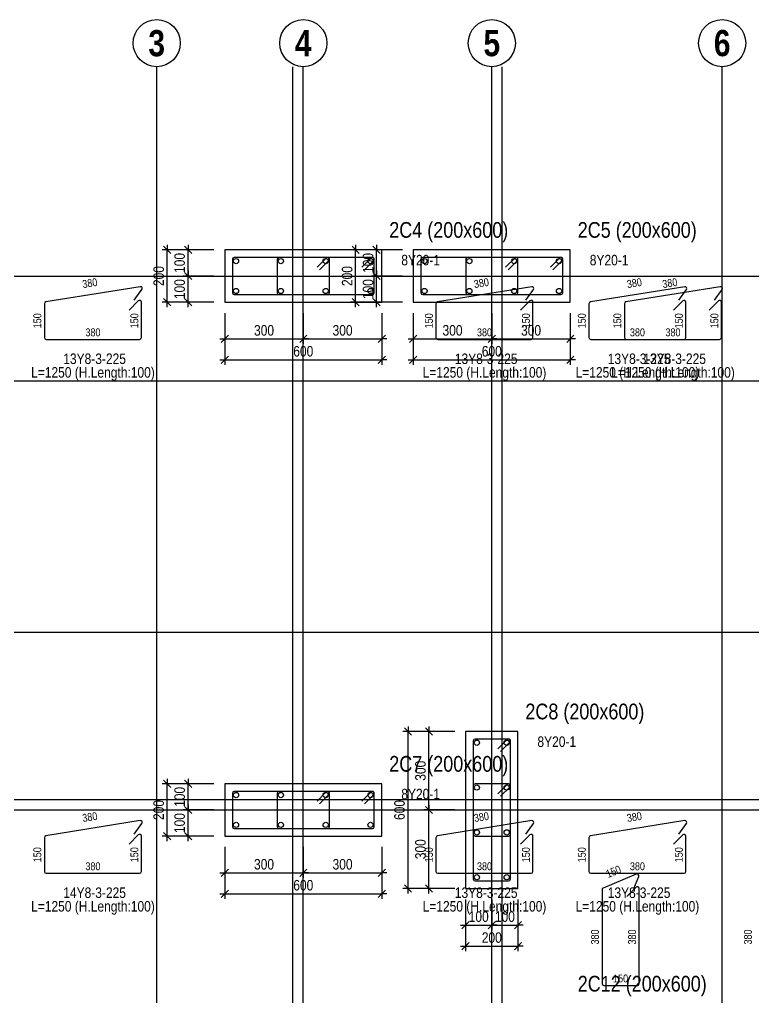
# Model space of a CAD drawing. Extents: x 0 to 206258, y -403073 to 0.
# Drawn here: x 49653 to 56661, y -67678 to -58338 of the extents above; entities that cross this region are included whole.
import ezdxf
from ezdxf.enums import TextEntityAlignment as Align
from ezdxf.lldxf.tags import DXFTag

# ---------------------------------------------------------------- set-up
doc = ezdxf.new("R2010")
doc.units = 0
doc.header["$LTSCALE"] = 1000
for name, color, linetype in [('Axis Circle(Dir 2)', 150, 'Continuous'), ('Axis Label(Dir 2)', 7, 'Continuous'), ('Axis Line(Dir 1)', 8, 'CENTER2'), ('Axis Line(Dir 2)', 150, 'CENTER2'), ('Column Line(D)', 1, 'Continuous'), ('Dimension Line', 5, 'Continuous'), ('Link Line', 3, 'Continuous'), ('Rebar Length Text', 8, 'Continuous'), ('Rebar Line', 7, 'Continuous'), ('Top Rebar Label', 6, 'Continuous')]:
    doc.layers.add(name, color=color, linetype=linetype)
for name, color, linetype, true_color in [('Column Label(D)', 12, 'Continuous', 0xbd0000), ('Ghost Axis Line', 254, 'Continuous', 0xbebebe), ('Link Label', 94, 'Continuous', 0x008100), ('Link Length Text', 94, 'Continuous', 0x008100)]:
    doc.layers.add(name, color=color, linetype=linetype, true_color=true_color)
doc.styles.add('Axis Label(Dir 2)', font='ARIALNB.TTF', dxfattribs={"height": 250})
doc.styles.add('Column Label(D)', font='ARIALN.TTF', dxfattribs={"height": 150})
doc.styles.add('Dimension Text', font='ARIALN.TTF', dxfattribs={"height": 100})
doc.styles.add('Link Label', font='ARIALN.TTF', dxfattribs={"height": 100})
doc.styles.add('Link Length Text', font='ARIALN.TTF', dxfattribs={"height": 100})
doc.styles.add('Rebar Length Text', font='ARIALN.TTF', dxfattribs={"height": 75})
doc.styles.add('Top Rebar Label', font='ARIALN.TTF', dxfattribs={"height": 100})
tags = doc.linetypes.add('CENTER2', pattern=[1.125, 0.75, -0.125, 0.125, -0.125]).pattern_tags.tags
tags[10:11] = [DXFTag(74, 4), DXFTag(75, 0), DXFTag(340, '0'), DXFTag(46, 0.0), DXFTag(50, 0.0), DXFTag(44, 0.0), DXFTag(45, 0.0)]
tags[8:9] = [DXFTag(74, 4), DXFTag(75, 0), DXFTag(340, '0'), DXFTag(46, 0.0), DXFTag(50, 0.0), DXFTag(44, 0.0), DXFTag(45, 0.0)]
tags[6:7] = [DXFTag(74, 4), DXFTag(75, 0), DXFTag(340, '0'), DXFTag(46, 0.0), DXFTag(50, 0.0), DXFTag(44, 0.0), DXFTag(45, 0.0)]
tags[4:5] = [DXFTag(74, 4), DXFTag(75, 0), DXFTag(340, '0'), DXFTag(46, 0.0), DXFTag(50, 0.0), DXFTag(44, 0.0), DXFTag(45, 0.0)]
doc.dimstyles.new('COLUMNAPP', dxfattribs={"dimtxt": 100, "dimasz": 30, "dimexe": 48.3, "dimexo": 103.5, "dimgap": 30, "dimtad": 1, "dimtoh": 1, "dimdec": 1, "dimlfac": 0.4, "dimdsep": 46, "dimtxsty": 'Dimension Text', "dimblk": 'PCDIM_TICK', "dimcen": 0.09, "dimclrd": 5, "dimclre": 5, "dimclrt": 5, "dimadec": 1, "dimazin": 0, "dimtp": 1, "dimtm": 1, "dimtfac": 1, "dimtdec": 4, "dimtofl": 0, "dimtmove": 0, "dimatfit": 3, "dimfxl": 1, "dimtolj": 1, "dimtzin": 0, "dimarcsym": 0})

# ---------------------------------------------------------------- blocks, each defined once
blk = doc.blocks.new('PCDIM_TICK')
at = {"layer": 'Dimension Line', "color": 0, "transparency": 33554687}
for p, q in [((1.15, 1.15), (-1.15, -1.15)), ((1.61, 0), (0, 0))]:
    blk.add_line(p, q, dxfattribs=at)
blk = doc.blocks.new('*U1443')
at = {"layer": 'Dimension Line', "color": 5, "true_color": 0x0000ff, "transparency": 16777216}
for p, q in [((51612.4, -61141.2), (51612.4, -61436)), ((52362.4, -61141.2), (52362.4, -61436)), ((51612.4, -61387.7), (52362.4, -61387.7))]:
    blk.add_line(p, q, dxfattribs=at)
at = {"layer": 'Dimension Line', "color": 5, "true_color": 0x0000ff, "transparency": 16777216, "xscale": 30, "yscale": 30, "rotation": 180.0000000000004}
blk.add_blockref('PCDIM_TICK', (51612.4, -61387.7), dxfattribs=at)
at = {"layer": 'Dimension Line', "color": 5, "true_color": 0x0000ff, "transparency": 16777216, "xscale": 30, "yscale": 30}
blk.add_blockref('PCDIM_TICK', (52362.4, -61387.7), dxfattribs=at)
at = {"layer": 'Dimension Line', "color": 5, "true_color": 0x0000ff, "transparency": 16777216, "insert": (51987.4, -61357.7), "char_height": 100, "width": 181.501, "attachment_point": 8, "style": 'Dimension Text'}
blk.add_mtext('300', dxfattribs=at)
blk = doc.blocks.new('*U1444')
at = {"layer": 'Dimension Line', "color": 5, "true_color": 0x0000ff, "transparency": 16777216}
for p, q in [((52362.4, -61141.2), (52362.4, -61436)), ((53112.4, -61141.2), (53112.4, -61436)), ((52362.4, -61387.7), (53112.4, -61387.7))]:
    blk.add_line(p, q, dxfattribs=at)
at = {"layer": 'Dimension Line', "color": 5, "true_color": 0x0000ff, "transparency": 16777216, "xscale": 30, "yscale": 30, "rotation": 180.0000000000004}
blk.add_blockref('PCDIM_TICK', (52362.4, -61387.7), dxfattribs=at)
at = {"layer": 'Dimension Line', "color": 5, "true_color": 0x0000ff, "transparency": 16777216, "xscale": 30, "yscale": 30}
blk.add_blockref('PCDIM_TICK', (53112.4, -61387.7), dxfattribs=at)
at = {"layer": 'Dimension Line', "color": 5, "true_color": 0x0000ff, "transparency": 16777216, "insert": (52737.4, -61357.7), "char_height": 100, "width": 181.501, "attachment_point": 8, "style": 'Dimension Text'}
blk.add_mtext('300', dxfattribs=at)
blk = doc.blocks.new('*U1445')
at = {"layer": 'Dimension Line', "color": 5, "true_color": 0x0000ff, "transparency": 16777216}
for p, q in [((51612.4, -61141.2), (51612.4, -61636)), ((53112.4, -61141.2), (53112.4, -61636)), ((51612.4, -61587.7), (53112.4, -61587.7))]:
    blk.add_line(p, q, dxfattribs=at)
at = {"layer": 'Dimension Line', "color": 5, "true_color": 0x0000ff, "transparency": 16777216, "xscale": 30, "yscale": 30, "rotation": 180.0000000000004}
blk.add_blockref('PCDIM_TICK', (51612.4, -61587.7), dxfattribs=at)
at = {"layer": 'Dimension Line', "color": 5, "true_color": 0x0000ff, "transparency": 16777216, "xscale": 30, "yscale": 30}
blk.add_blockref('PCDIM_TICK', (53112.4, -61587.7), dxfattribs=at)
at = {"layer": 'Dimension Line', "color": 5, "true_color": 0x0000ff, "transparency": 16777216, "insert": (52362.4, -61557.7), "char_height": 100, "width": 181.97, "attachment_point": 8, "style": 'Dimension Text'}
blk.add_mtext('600', dxfattribs=at)
blk = doc.blocks.new('*U1446')
at = {"layer": 'Dimension Line', "color": 5, "true_color": 0x0000ff, "transparency": 16777216}
for p, q in [((51508.9, -60787.7), (51214.1, -60787.7)), ((51262.4, -61037.7), (51262.4, -60787.7)), ((51508.9, -61037.7), (51214.1, -61037.7))]:
    blk.add_line(p, q, dxfattribs=at)
at = {"layer": 'Dimension Line', "color": 5, "true_color": 0x0000ff, "transparency": 16777216, "xscale": 30, "yscale": 30}
for p, rotation in [((51262.4, -60787.7), 89.99999999999447), ((51262.4, -61037.7), 269.9999999999834)]:
    blk.add_blockref('PCDIM_TICK', p, dxfattribs=dict(at, rotation=rotation))
at = {"layer": 'Dimension Line', "color": 5, "true_color": 0x0000ff, "transparency": 16777216, "insert": (51232.4, -60912.7), "char_height": 100, "width": 173.928, "attachment_point": 8, "rotation": 90, "style": 'Dimension Text'}
blk.add_mtext('100', dxfattribs=at)
blk = doc.blocks.new('*U1447')
at = {"layer": 'Dimension Line', "color": 5, "true_color": 0x0000ff, "transparency": 16777216}
for p, q in [((51508.9, -60537.7), (51214.1, -60537.7)), ((51262.4, -60787.7), (51262.4, -60537.7)), ((51508.9, -60787.7), (51214.1, -60787.7))]:
    blk.add_line(p, q, dxfattribs=at)
at = {"layer": 'Dimension Line', "color": 5, "true_color": 0x0000ff, "transparency": 16777216, "xscale": 30, "yscale": 30}
for p, rotation in [((51262.4, -60537.7), 89.99999999999447), ((51262.4, -60787.7), 269.9999999999834)]:
    blk.add_blockref('PCDIM_TICK', p, dxfattribs=dict(at, rotation=rotation))
at = {"layer": 'Dimension Line', "color": 5, "true_color": 0x0000ff, "transparency": 16777216, "insert": (51232.4, -60662.7), "char_height": 100, "width": 173.928, "attachment_point": 8, "rotation": 90, "style": 'Dimension Text'}
blk.add_mtext('100', dxfattribs=at)
blk = doc.blocks.new('*U1448')
at = {"layer": 'Dimension Line', "color": 5, "true_color": 0x0000ff, "transparency": 16777216}
for p, q in [((51508.9, -60537.7), (51014.1, -60537.7)), ((51062.4, -61037.7), (51062.4, -60537.7)), ((51508.9, -61037.7), (51014.1, -61037.7))]:
    blk.add_line(p, q, dxfattribs=at)
at = {"layer": 'Dimension Line', "color": 5, "true_color": 0x0000ff, "transparency": 16777216, "xscale": 30, "yscale": 30}
for p, rotation in [((51062.4, -60537.7), 89.99999999999447), ((51062.4, -61037.7), 269.9999999999834)]:
    blk.add_blockref('PCDIM_TICK', p, dxfattribs=dict(at, rotation=rotation))
at = {"layer": 'Dimension Line', "color": 5, "true_color": 0x0000ff, "transparency": 16777216, "insert": (51032.4, -60787.7), "char_height": 100, "width": 182.775, "attachment_point": 8, "rotation": 90, "style": 'Dimension Text'}
blk.add_mtext('200', dxfattribs=at)
blk = doc.blocks.new('*U1449')
at = {"layer": 'Dimension Line', "color": 5, "true_color": 0x0000ff, "transparency": 16777216}
for p, q in [((53412.4, -61141.2), (53412.4, -61436)), ((54162.4, -61141.2), (54162.4, -61436)), ((53412.4, -61387.7), (54162.4, -61387.7))]:
    blk.add_line(p, q, dxfattribs=at)
at = {"layer": 'Dimension Line', "color": 5, "true_color": 0x0000ff, "transparency": 16777216, "xscale": 30, "yscale": 30, "rotation": 180.0000000000004}
blk.add_blockref('PCDIM_TICK', (53412.4, -61387.7), dxfattribs=at)
at = {"layer": 'Dimension Line', "color": 5, "true_color": 0x0000ff, "transparency": 16777216, "xscale": 30, "yscale": 30}
blk.add_blockref('PCDIM_TICK', (54162.4, -61387.7), dxfattribs=at)
at = {"layer": 'Dimension Line', "color": 5, "true_color": 0x0000ff, "transparency": 16777216, "insert": (53787.4, -61357.7), "char_height": 100, "width": 181.501, "attachment_point": 8, "style": 'Dimension Text'}
blk.add_mtext('300', dxfattribs=at)
blk = doc.blocks.new('*U1450')
at = {"layer": 'Dimension Line', "color": 5, "true_color": 0x0000ff, "transparency": 16777216}
for p, q in [((54162.4, -61141.2), (54162.4, -61436)), ((54912.4, -61141.2), (54912.4, -61436)), ((54162.4, -61387.7), (54912.4, -61387.7))]:
    blk.add_line(p, q, dxfattribs=at)
at = {"layer": 'Dimension Line', "color": 5, "true_color": 0x0000ff, "transparency": 16777216, "xscale": 30, "yscale": 30, "rotation": 180.0000000000004}
blk.add_blockref('PCDIM_TICK', (54162.4, -61387.7), dxfattribs=at)
at = {"layer": 'Dimension Line', "color": 5, "true_color": 0x0000ff, "transparency": 16777216, "xscale": 30, "yscale": 30}
blk.add_blockref('PCDIM_TICK', (54912.4, -61387.7), dxfattribs=at)
at = {"layer": 'Dimension Line', "color": 5, "true_color": 0x0000ff, "transparency": 16777216, "insert": (54537.4, -61357.7), "char_height": 100, "width": 181.501, "attachment_point": 8, "style": 'Dimension Text'}
blk.add_mtext('300', dxfattribs=at)
blk = doc.blocks.new('*U1451')
at = {"layer": 'Dimension Line', "color": 5, "true_color": 0x0000ff, "transparency": 16777216}
for p, q in [((53412.4, -61141.2), (53412.4, -61636)), ((54912.4, -61141.2), (54912.4, -61636)), ((53412.4, -61587.7), (54912.4, -61587.7))]:
    blk.add_line(p, q, dxfattribs=at)
at = {"layer": 'Dimension Line', "color": 5, "true_color": 0x0000ff, "transparency": 16777216, "xscale": 30, "yscale": 30, "rotation": 180.0000000000004}
blk.add_blockref('PCDIM_TICK', (53412.4, -61587.7), dxfattribs=at)
at = {"layer": 'Dimension Line', "color": 5, "true_color": 0x0000ff, "transparency": 16777216, "xscale": 30, "yscale": 30}
blk.add_blockref('PCDIM_TICK', (54912.4, -61587.7), dxfattribs=at)
at = {"layer": 'Dimension Line', "color": 5, "true_color": 0x0000ff, "transparency": 16777216, "insert": (54162.4, -61557.7), "char_height": 100, "width": 181.97, "attachment_point": 8, "style": 'Dimension Text'}
blk.add_mtext('600', dxfattribs=at)
blk = doc.blocks.new('*U1452')
at = {"layer": 'Dimension Line', "color": 5, "true_color": 0x0000ff, "transparency": 16777216}
for p, q in [((53308.9, -60787.7), (53014.1, -60787.7)), ((53062.4, -61037.7), (53062.4, -60787.7)), ((53308.9, -61037.7), (53014.1, -61037.7))]:
    blk.add_line(p, q, dxfattribs=at)
at = {"layer": 'Dimension Line', "color": 5, "true_color": 0x0000ff, "transparency": 16777216, "xscale": 30, "yscale": 30}
for p, rotation in [((53062.4, -60787.7), 89.99999999999447), ((53062.4, -61037.7), 269.9999999999834)]:
    blk.add_blockref('PCDIM_TICK', p, dxfattribs=dict(at, rotation=rotation))
at = {"layer": 'Dimension Line', "color": 5, "true_color": 0x0000ff, "transparency": 16777216, "insert": (53032.4, -60912.7), "char_height": 100, "width": 173.928, "attachment_point": 8, "rotation": 90, "style": 'Dimension Text'}
blk.add_mtext('100', dxfattribs=at)
blk = doc.blocks.new('*U1453')
at = {"layer": 'Dimension Line', "color": 5, "true_color": 0x0000ff, "transparency": 16777216}
for p, q in [((53308.9, -60537.7), (53014.1, -60537.7)), ((53062.4, -60787.7), (53062.4, -60537.7)), ((53308.9, -60787.7), (53014.1, -60787.7))]:
    blk.add_line(p, q, dxfattribs=at)
at = {"layer": 'Dimension Line', "color": 5, "true_color": 0x0000ff, "transparency": 16777216, "xscale": 30, "yscale": 30}
for p, rotation in [((53062.4, -60537.7), 89.99999999999447), ((53062.4, -60787.7), 269.9999999999834)]:
    blk.add_blockref('PCDIM_TICK', p, dxfattribs=dict(at, rotation=rotation))
at = {"layer": 'Dimension Line', "color": 5, "true_color": 0x0000ff, "transparency": 16777216, "insert": (53032.4, -60662.7), "char_height": 100, "width": 173.928, "attachment_point": 8, "rotation": 90, "style": 'Dimension Text'}
blk.add_mtext('100', dxfattribs=at)
blk = doc.blocks.new('*U1454')
at = {"layer": 'Dimension Line', "color": 5, "true_color": 0x0000ff, "transparency": 16777216}
for p, q in [((53308.9, -60537.7), (52814.1, -60537.7)), ((52862.4, -61037.7), (52862.4, -60537.7)), ((53308.9, -61037.7), (52814.1, -61037.7))]:
    blk.add_line(p, q, dxfattribs=at)
at = {"layer": 'Dimension Line', "color": 5, "true_color": 0x0000ff, "transparency": 16777216, "xscale": 30, "yscale": 30}
for p, rotation in [((52862.4, -60537.7), 89.99999999999447), ((52862.4, -61037.7), 269.9999999999834)]:
    blk.add_blockref('PCDIM_TICK', p, dxfattribs=dict(at, rotation=rotation))
at = {"layer": 'Dimension Line', "color": 5, "true_color": 0x0000ff, "transparency": 16777216, "insert": (52832.4, -60787.7), "char_height": 100, "width": 182.775, "attachment_point": 8, "rotation": 90, "style": 'Dimension Text'}
blk.add_mtext('200', dxfattribs=at)
blk = doc.blocks.new('*U1461')
at = {"layer": 'Dimension Line', "color": 5, "true_color": 0x0000ff, "transparency": 16777216}
for p, q in [((51612.4, -66241.2), (51612.4, -66536)), ((52362.4, -66241.2), (52362.4, -66536)), ((51612.4, -66487.7), (52362.4, -66487.7))]:
    blk.add_line(p, q, dxfattribs=at)
at = {"layer": 'Dimension Line', "color": 5, "true_color": 0x0000ff, "transparency": 16777216, "xscale": 30, "yscale": 30, "rotation": 180.0000000000004}
blk.add_blockref('PCDIM_TICK', (51612.4, -66487.7), dxfattribs=at)
at = {"layer": 'Dimension Line', "color": 5, "true_color": 0x0000ff, "transparency": 16777216, "xscale": 30, "yscale": 30}
blk.add_blockref('PCDIM_TICK', (52362.4, -66487.7), dxfattribs=at)
at = {"layer": 'Dimension Line', "color": 5, "true_color": 0x0000ff, "transparency": 16777216, "insert": (51987.4, -66457.7), "char_height": 100, "width": 181.501, "attachment_point": 8, "style": 'Dimension Text'}
blk.add_mtext('300', dxfattribs=at)
blk = doc.blocks.new('*U1462')
at = {"layer": 'Dimension Line', "color": 5, "true_color": 0x0000ff, "transparency": 16777216}
for p, q in [((52362.4, -66241.2), (52362.4, -66536)), ((53112.4, -66241.2), (53112.4, -66536)), ((52362.4, -66487.7), (53112.4, -66487.7))]:
    blk.add_line(p, q, dxfattribs=at)
at = {"layer": 'Dimension Line', "color": 5, "true_color": 0x0000ff, "transparency": 16777216, "xscale": 30, "yscale": 30, "rotation": 180.0000000000004}
blk.add_blockref('PCDIM_TICK', (52362.4, -66487.7), dxfattribs=at)
at = {"layer": 'Dimension Line', "color": 5, "true_color": 0x0000ff, "transparency": 16777216, "xscale": 30, "yscale": 30}
blk.add_blockref('PCDIM_TICK', (53112.4, -66487.7), dxfattribs=at)
at = {"layer": 'Dimension Line', "color": 5, "true_color": 0x0000ff, "transparency": 16777216, "insert": (52737.4, -66457.7), "char_height": 100, "width": 181.501, "attachment_point": 8, "style": 'Dimension Text'}
blk.add_mtext('300', dxfattribs=at)
blk = doc.blocks.new('*U1463')
at = {"layer": 'Dimension Line', "color": 5, "true_color": 0x0000ff, "transparency": 16777216}
for p, q in [((51612.4, -66241.2), (51612.4, -66736)), ((53112.4, -66241.2), (53112.4, -66736)), ((51612.4, -66687.7), (53112.4, -66687.7))]:
    blk.add_line(p, q, dxfattribs=at)
at = {"layer": 'Dimension Line', "color": 5, "true_color": 0x0000ff, "transparency": 16777216, "xscale": 30, "yscale": 30, "rotation": 180.0000000000004}
blk.add_blockref('PCDIM_TICK', (51612.4, -66687.7), dxfattribs=at)
at = {"layer": 'Dimension Line', "color": 5, "true_color": 0x0000ff, "transparency": 16777216, "xscale": 30, "yscale": 30}
blk.add_blockref('PCDIM_TICK', (53112.4, -66687.7), dxfattribs=at)
at = {"layer": 'Dimension Line', "color": 5, "true_color": 0x0000ff, "transparency": 16777216, "insert": (52362.4, -66657.7), "char_height": 100, "width": 181.97, "attachment_point": 8, "style": 'Dimension Text'}
blk.add_mtext('600', dxfattribs=at)
blk = doc.blocks.new('*U1464')
at = {"layer": 'Dimension Line', "color": 5, "true_color": 0x0000ff, "transparency": 16777216}
for p, q in [((51508.9, -65887.7), (51214.1, -65887.7)), ((51262.4, -66137.7), (51262.4, -65887.7)), ((51508.9, -66137.7), (51214.1, -66137.7))]:
    blk.add_line(p, q, dxfattribs=at)
at = {"layer": 'Dimension Line', "color": 5, "true_color": 0x0000ff, "transparency": 16777216, "xscale": 30, "yscale": 30}
for p, rotation in [((51262.4, -65887.7), 89.99999999999447), ((51262.4, -66137.7), 269.9999999999834)]:
    blk.add_blockref('PCDIM_TICK', p, dxfattribs=dict(at, rotation=rotation))
at = {"layer": 'Dimension Line', "color": 5, "true_color": 0x0000ff, "transparency": 16777216, "insert": (51232.4, -66012.7), "char_height": 100, "width": 173.928, "attachment_point": 8, "rotation": 90, "style": 'Dimension Text'}
blk.add_mtext('100', dxfattribs=at)
blk = doc.blocks.new('*U1465')
at = {"layer": 'Dimension Line', "color": 5, "true_color": 0x0000ff, "transparency": 16777216}
for p, q in [((51508.9, -65637.7), (51214.1, -65637.7)), ((51262.4, -65887.7), (51262.4, -65637.7)), ((51508.9, -65887.7), (51214.1, -65887.7))]:
    blk.add_line(p, q, dxfattribs=at)
at = {"layer": 'Dimension Line', "color": 5, "true_color": 0x0000ff, "transparency": 16777216, "xscale": 30, "yscale": 30}
for p, rotation in [((51262.4, -65637.7), 89.99999999999447), ((51262.4, -65887.7), 269.9999999999834)]:
    blk.add_blockref('PCDIM_TICK', p, dxfattribs=dict(at, rotation=rotation))
at = {"layer": 'Dimension Line', "color": 5, "true_color": 0x0000ff, "transparency": 16777216, "insert": (51232.4, -65762.7), "char_height": 100, "width": 173.928, "attachment_point": 8, "rotation": 90, "style": 'Dimension Text'}
blk.add_mtext('100', dxfattribs=at)
blk = doc.blocks.new('*U1466')
at = {"layer": 'Dimension Line', "color": 5, "true_color": 0x0000ff, "transparency": 16777216}
for p, q in [((51508.9, -65637.7), (51014.1, -65637.7)), ((51062.4, -66137.7), (51062.4, -65637.7)), ((51508.9, -66137.7), (51014.1, -66137.7))]:
    blk.add_line(p, q, dxfattribs=at)
at = {"layer": 'Dimension Line', "color": 5, "true_color": 0x0000ff, "transparency": 16777216, "xscale": 30, "yscale": 30}
for p, rotation in [((51062.4, -65637.7), 89.99999999999447), ((51062.4, -66137.7), 269.9999999999834)]:
    blk.add_blockref('PCDIM_TICK', p, dxfattribs=dict(at, rotation=rotation))
at = {"layer": 'Dimension Line', "color": 5, "true_color": 0x0000ff, "transparency": 16777216, "insert": (51032.4, -65887.7), "char_height": 100, "width": 182.775, "attachment_point": 8, "rotation": 90, "style": 'Dimension Text'}
blk.add_mtext('200', dxfattribs=at)
blk = doc.blocks.new('*U1467')
at = {"layer": 'Dimension Line', "color": 5, "true_color": 0x0000ff, "transparency": 16777216}
for p, q in [((53912.4, -66741.2), (53912.4, -67036)), ((54162.4, -66741.2), (54162.4, -67036)), ((53912.4, -66987.7), (54162.4, -66987.7))]:
    blk.add_line(p, q, dxfattribs=at)
at = {"layer": 'Dimension Line', "color": 5, "true_color": 0x0000ff, "transparency": 16777216, "xscale": 30, "yscale": 30, "rotation": 180.0000000000004}
blk.add_blockref('PCDIM_TICK', (53912.4, -66987.7), dxfattribs=at)
at = {"layer": 'Dimension Line', "color": 5, "true_color": 0x0000ff, "transparency": 16777216, "xscale": 30, "yscale": 30}
blk.add_blockref('PCDIM_TICK', (54162.4, -66987.7), dxfattribs=at)
at = {"layer": 'Dimension Line', "color": 5, "true_color": 0x0000ff, "transparency": 16777216, "insert": (54037.4, -66957.7), "char_height": 100, "width": 173.928, "attachment_point": 8, "style": 'Dimension Text'}
blk.add_mtext('100', dxfattribs=at)
blk = doc.blocks.new('*U1468')
at = {"layer": 'Dimension Line', "color": 5, "true_color": 0x0000ff, "transparency": 16777216}
for p, q in [((54162.4, -66741.2), (54162.4, -67036)), ((54412.4, -66741.2), (54412.4, -67036)), ((54162.4, -66987.7), (54412.4, -66987.7))]:
    blk.add_line(p, q, dxfattribs=at)
at = {"layer": 'Dimension Line', "color": 5, "true_color": 0x0000ff, "transparency": 16777216, "xscale": 30, "yscale": 30, "rotation": 180.0000000000004}
blk.add_blockref('PCDIM_TICK', (54162.4, -66987.7), dxfattribs=at)
at = {"layer": 'Dimension Line', "color": 5, "true_color": 0x0000ff, "transparency": 16777216, "xscale": 30, "yscale": 30}
blk.add_blockref('PCDIM_TICK', (54412.4, -66987.7), dxfattribs=at)
at = {"layer": 'Dimension Line', "color": 5, "true_color": 0x0000ff, "transparency": 16777216, "insert": (54287.4, -66957.7), "char_height": 100, "width": 173.928, "attachment_point": 8, "style": 'Dimension Text'}
blk.add_mtext('100', dxfattribs=at)
blk = doc.blocks.new('*U1469')
at = {"layer": 'Dimension Line', "color": 5, "true_color": 0x0000ff, "transparency": 16777216}
for p, q in [((53912.4, -66741.2), (53912.4, -67236)), ((54412.4, -66741.2), (54412.4, -67236)), ((53912.4, -67187.7), (54412.4, -67187.7))]:
    blk.add_line(p, q, dxfattribs=at)
at = {"layer": 'Dimension Line', "color": 5, "true_color": 0x0000ff, "transparency": 16777216, "xscale": 30, "yscale": 30, "rotation": 180.0000000000004}
blk.add_blockref('PCDIM_TICK', (53912.4, -67187.7), dxfattribs=at)
at = {"layer": 'Dimension Line', "color": 5, "true_color": 0x0000ff, "transparency": 16777216, "xscale": 30, "yscale": 30}
blk.add_blockref('PCDIM_TICK', (54412.4, -67187.7), dxfattribs=at)
at = {"layer": 'Dimension Line', "color": 5, "true_color": 0x0000ff, "transparency": 16777216, "insert": (54162.4, -67157.7), "char_height": 100, "width": 182.775, "attachment_point": 8, "style": 'Dimension Text'}
blk.add_mtext('200', dxfattribs=at)
blk = doc.blocks.new('*U1470')
at = {"layer": 'Dimension Line', "color": 5, "true_color": 0x0000ff, "transparency": 16777216}
for p, q in [((53808.9, -65887.7), (53514.1, -65887.7)), ((53562.4, -66637.7), (53562.4, -65887.7)), ((53808.9, -66637.7), (53514.1, -66637.7))]:
    blk.add_line(p, q, dxfattribs=at)
at = {"layer": 'Dimension Line', "color": 5, "true_color": 0x0000ff, "transparency": 16777216, "xscale": 30, "yscale": 30}
for p, rotation in [((53562.4, -65887.7), 89.99999999999447), ((53562.4, -66637.7), 269.9999999999834)]:
    blk.add_blockref('PCDIM_TICK', p, dxfattribs=dict(at, rotation=rotation))
at = {"layer": 'Dimension Line', "color": 5, "true_color": 0x0000ff, "transparency": 16777216, "insert": (53532.4, -66262.7), "char_height": 100, "width": 181.501, "attachment_point": 8, "rotation": 90, "style": 'Dimension Text'}
blk.add_mtext('300', dxfattribs=at)
blk = doc.blocks.new('*U1471')
at = {"layer": 'Dimension Line', "color": 5, "true_color": 0x0000ff, "transparency": 16777216}
for p, q in [((53808.9, -65137.7), (53514.1, -65137.7)), ((53562.4, -65887.7), (53562.4, -65137.7)), ((53808.9, -65887.7), (53514.1, -65887.7))]:
    blk.add_line(p, q, dxfattribs=at)
at = {"layer": 'Dimension Line', "color": 5, "true_color": 0x0000ff, "transparency": 16777216, "xscale": 30, "yscale": 30}
for p, rotation in [((53562.4, -65137.7), 89.99999999999447), ((53562.4, -65887.7), 269.9999999999834)]:
    blk.add_blockref('PCDIM_TICK', p, dxfattribs=dict(at, rotation=rotation))
at = {"layer": 'Dimension Line', "color": 5, "true_color": 0x0000ff, "transparency": 16777216, "insert": (53532.4, -65512.7), "char_height": 100, "width": 181.501, "attachment_point": 8, "rotation": 90, "style": 'Dimension Text'}
blk.add_mtext('300', dxfattribs=at)
blk = doc.blocks.new('*U1472')
at = {"layer": 'Dimension Line', "color": 5, "true_color": 0x0000ff, "transparency": 16777216}
for p, q in [((53808.9, -65137.7), (53314.1, -65137.7)), ((53362.4, -66637.7), (53362.4, -65137.7)), ((53808.9, -66637.7), (53314.1, -66637.7))]:
    blk.add_line(p, q, dxfattribs=at)
at = {"layer": 'Dimension Line', "color": 5, "true_color": 0x0000ff, "transparency": 16777216, "xscale": 30, "yscale": 30}
for p, rotation in [((53362.4, -65137.7), 89.99999999999447), ((53362.4, -66637.7), 269.9999999999834)]:
    blk.add_blockref('PCDIM_TICK', p, dxfattribs=dict(at, rotation=rotation))
at = {"layer": 'Dimension Line', "color": 5, "true_color": 0x0000ff, "transparency": 16777216, "insert": (53332.4, -65887.7), "char_height": 100, "width": 181.97, "attachment_point": 8, "rotation": 90, "style": 'Dimension Text'}
blk.add_mtext('600', dxfattribs=at)

msp = doc.modelspace()

# ---------------------------------------------------------------- linework, layer by layer
at = {"layer": 'Axis Circle(Dir 2)', "transparency": 33554687}
for centre in [(50962.442, -58562.707), (52362.442, -58562.707), (54162.442, -58562.707), (56362.442, -58562.707)]:
    msp.add_circle(centre, 225, dxfattribs=at)
at = {"layer": 'Axis Line(Dir 1)', "transparency": 33554687}
for points in [[(45162.442, -60787.707), (62962.442, -60787.707)], [(45162.442, -61787.707), (62962.442, -61787.707)], [(45162.442, -64187.707), (62962.442, -64187.707)], [(45162.442, -65887.707), (62962.442, -65887.707)]]:
    msp.add_lwpolyline(points, dxfattribs=at)
at = {"layer": 'Axis Line(Dir 2)', "transparency": 33554687}
for points in [[(50962.442, -82587.707), (50962.442, -58787.707)], [(52362.442, -82587.707), (52362.442, -58787.707)], [(54162.442, -82587.707), (54162.442, -58787.707)], [(56362.442, -82587.707), (56362.442, -58787.707)]]:
    msp.add_lwpolyline(points, dxfattribs=at)
at = {"layer": 'Column Line(D)', "transparency": 33554687}
for points in [[(53112.442, -61037.707), (53112.442, -60537.707), (51612.442, -60537.707), (51612.442, -61037.707)], [(54912.442, -61037.707), (54912.442, -60537.707), (53412.442, -60537.707), (53412.442, -61037.707)], [(53912.442, -66637.707), (54412.442, -66637.707), (54412.442, -65137.707), (53912.442, -65137.707)], [(53112.442, -66137.707), (53112.442, -65637.707), (51612.442, -65637.707), (51612.442, -66137.707)]]:
    msp.add_lwpolyline(points, close=True, dxfattribs=at)
at = {"layer": 'Ghost Axis Line', "transparency": 33554687}
for points in [[(52262.442, -82587.707), (52262.442, -58787.707)], [(54262.442, -82587.707), (54262.442, -58787.707)], [(45162.442, -65787.707), (62962.442, -65787.707)]]:
    msp.add_lwpolyline(points, dxfattribs=at)
at = {"layer": 'Link Line', "transparency": 33554687}
for points in [[(52518.095, -60728.469), (52606.484, -60640.081, 0.66817864), (52594.109, -60610.207), (51702.442, -60610.207, 0.41421356), (51684.942, -60627.707), (51684.942, -60947.707, 0.41421356), (51702.442, -60965.207), (52594.109, -60965.207, 0.41421356), (52611.609, -60947.707), (52611.609, -60627.707, 0.66817864), (52581.735, -60615.332), (52493.346, -60703.721)], [(52946.428, -60728.469), (53034.817, -60640.081, 0.66817864), (53022.442, -60610.207), (52130.776, -60610.207, 0.41421356), (52113.276, -60627.707), (52113.276, -60947.707, 0.41421356), (52130.776, -60965.207), (53022.442, -60965.207, 0.41421356), (53039.942, -60947.707), (53039.942, -60627.707, 0.66817864), (53010.068, -60615.332), (52921.68, -60703.721)], [(54318.095, -60728.469), (54406.484, -60640.081, 0.66817864), (54394.109, -60610.207), (53502.442, -60610.207, 0.41421356), (53484.942, -60627.707), (53484.942, -60947.707, 0.41421356), (53502.442, -60965.207), (54394.109, -60965.207, 0.41421356), (54411.609, -60947.707), (54411.609, -60627.707, 0.66817864), (54381.735, -60615.332), (54293.346, -60703.721)], [(54746.428, -60728.469), (54834.817, -60640.081, 0.66817864), (54822.442, -60610.207), (53930.776, -60610.207, 0.41421356), (53913.276, -60627.707), (53913.276, -60947.707, 0.41421356), (53930.776, -60965.207), (54822.442, -60965.207, 0.41421356), (54839.942, -60947.707), (54839.942, -60627.707, 0.66817864), (54810.068, -60615.332), (54721.68, -60703.721)], [(50748.614, -61018.523), (50821.743, -60917.147, 0.66817864), (50804.754, -60889.634), (49904.698, -61035.326, 0.3679544), (49889.994, -61052.602), (49889.994, -61375.207, 0.41421356), (49907.494, -61392.707), (50799.161, -61392.707, 0.41421356), (50816.661, -61375.207), (50816.661, -61037.707, 0.66817864), (50786.786, -61025.332), (50698.398, -61113.721)], [(54488.024, -61018.523), (54561.153, -60917.147, 0.66817864), (54544.164, -60889.634), (53644.108, -61035.326, 0.3679544), (53629.404, -61052.602), (53629.404, -61375.207, 0.41421356), (53646.904, -61392.707), (54538.571, -61392.707, 0.41421356), (54556.071, -61375.207), (54556.071, -61037.707, 0.66817864), (54526.196, -61025.332), (54437.808, -61113.721)], [(55948.614, -61018.523), (56021.743, -60917.147, 0.66817864), (56004.754, -60889.634), (55104.698, -61035.326, 0.3679544), (55089.994, -61052.602), (55089.994, -61375.207, 0.41421356), (55107.494, -61392.707), (55999.161, -61392.707, 0.41421356), (56016.661, -61375.207), (56016.661, -61037.707, 0.66817864), (55986.786, -61025.332), (55898.398, -61113.721)], [(56288.024, -61018.523), (56361.153, -60917.147, 0.66817864), (56344.164, -60889.634), (55444.108, -61035.326, 0.3679544), (55429.404, -61052.602), (55429.404, -61375.207, 0.41421356), (55446.904, -61392.707), (56338.571, -61392.707, 0.41421356), (56356.071, -61375.207), (56356.071, -61037.707, 0.66817864), (56326.196, -61025.332), (56237.808, -61113.721)], [(54246.428, -65328.469), (54334.817, -65240.081, 0.66817864), (54322.442, -65210.207), (54002.442, -65210.207, 0.41421356), (53984.942, -65227.707), (53984.942, -66119.373, 0.41421356), (54002.442, -66136.873), (54322.442, -66136.873, 0.41421356), (54339.942, -66119.373), (54339.942, -65227.707, 0.66817864), (54310.068, -65215.332), (54221.68, -65303.721)], [(54246.428, -65756.803), (54334.817, -65668.414, 0.66817864), (54322.442, -65638.54), (54002.442, -65638.54, 0.41421356), (53984.942, -65656.04), (53984.942, -66547.707, 0.41421356), (54002.442, -66565.207), (54322.442, -66565.207, 0.41421356), (54339.942, -66547.707), (54339.942, -65656.04, 0.66817864), (54310.068, -65643.666), (54221.68, -65732.054)], [(52518.095, -65828.469), (52606.484, -65740.081, 0.66817864), (52594.109, -65710.207), (51702.442, -65710.207, 0.41421356), (51684.942, -65727.707), (51684.942, -66047.707, 0.41421356), (51702.442, -66065.207), (52594.109, -66065.207, 0.41421356), (52611.609, -66047.707), (52611.609, -65727.707, 0.66817864), (52581.735, -65715.332), (52493.346, -65803.721)], [(52946.428, -65828.469), (53034.817, -65740.081, 0.66817864), (53022.442, -65710.207), (52130.776, -65710.207, 0.41421356), (52113.276, -65727.707), (52113.276, -66047.707, 0.41421356), (52130.776, -66065.207), (53022.442, -66065.207, 0.41421356), (53039.942, -66047.707), (53039.942, -65727.707, 0.66817864), (53010.068, -65715.332), (52921.68, -65803.721)], [(50748.614, -66118.523), (50821.743, -66017.147, 0.66817864), (50804.754, -65989.634), (49904.698, -66135.326, 0.3679544), (49889.994, -66152.602), (49889.994, -66475.207, 0.41421356), (49907.494, -66492.707), (50799.161, -66492.707, 0.41421356), (50816.661, -66475.207), (50816.661, -66137.707, 0.66817864), (50786.786, -66125.332), (50698.398, -66213.721)], [(54488.024, -66118.523), (54561.153, -66017.147, 0.66817864), (54544.164, -65989.634), (53644.108, -66135.326, 0.3679544), (53629.404, -66152.602), (53629.404, -66475.207, 0.41421356), (53646.904, -66492.707), (54538.571, -66492.707, 0.41421356), (54556.071, -66475.207), (54556.071, -66137.707, 0.66817864), (54526.196, -66125.332), (54437.808, -66213.721)], [(55948.614, -66118.523), (56021.743, -66017.147, 0.66817864), (56004.754, -65989.634), (55104.698, -66135.326, 0.3679544), (55089.994, -66152.602), (55089.994, -66475.207, 0.41421356), (55107.494, -66492.707), (55999.161, -66492.707, 0.41421356), (56016.661, -66475.207), (56016.661, -66137.707, 0.66817864), (55986.786, -66125.332), (55898.398, -66213.721)], [(55518.254, -66638.058), (55565.271, -66522.238, 0.66817864), (55542.244, -66499.535), (55225.926, -66633.191, 0.30141429), (55215.237, -66649.311), (55215.237, -67546.874, 0.41421356), (55232.737, -67564.374), (55552.737, -67564.374, 0.41421356), (55570.237, -67546.874), (55570.237, -66637.707, 0.66817864), (55540.363, -66625.333), (55451.975, -66713.721)]]:
    msp.add_lwpolyline(points, format="xyb", dxfattribs=at)
at = {"layer": 'Rebar Line', "transparency": 33554687}
for centre in [(51719.942, -60645.207), (52148.276, -60645.207), (52576.609, -60645.207), (53004.942, -60645.207), (53519.942, -60645.207), (53948.276, -60645.207), (54376.609, -60645.207), (54804.942, -60645.207), (51719.942, -60930.207), (52148.276, -60930.207), (52576.609, -60930.207), (53004.942, -60930.207), (53519.942, -60930.207), (53948.276, -60930.207), (54376.609, -60930.207), (54804.942, -60930.207), (54019.942, -65245.207), (54304.942, -65245.207), (54019.942, -65673.54), (54304.942, -65673.54), (51719.942, -65745.207), (52148.276, -65745.207), (52576.609, -65745.207), (53004.942, -65745.207), (51719.942, -66030.207), (52148.276, -66030.207), (52576.609, -66030.207), (53004.942, -66030.207), (54019.942, -66101.873), (54304.942, -66101.873), (54019.942, -66530.207), (54304.942, -66530.207)]:
    msp.add_circle(centre, 25, dxfattribs=at)

# ---------------------------------------------------------------- texts
at = {"layer": 'Axis Label(Dir 2)', "transparency": 33554687, "style": 'Axis Label(Dir 2)'}
for s, p in [('3', (50962.442, -58562.707)), ('4', (52362.442, -58562.707)), ('5', (54162.442, -58562.707)), ('6', (56362.442, -58562.707))]:
    msp.add_text(s, height=250, dxfattribs=at).set_placement(p, align=Align.MIDDLE_CENTER)
at = {"layer": 'Column Label(D)', "transparency": 33554687, "style": 'Column Label(D)'}
for s, p in [('2C4 (200x600)', (53183.153, -60466.996)), ('2C5 (200x600)', (54983.153, -60466.996)), ('2C8 (200x600)', (54483.153, -65066.996)), ('2C7 (200x600)', (53183.153, -65566.996)), ('2C12 (200x600)', (54983.153, -67666.996))]:
    msp.add_text(s, height=150, dxfattribs=at).set_placement(p, align=Align.BOTTOM_LEFT)
at = {"layer": 'Link Label', "transparency": 33554687, "style": 'Link Label'}
for s, p in [(' 13Y8-3-225', (50353.327, -61627.707)), (' 13Y8-3-225', (54092.737, -61627.707)), (' 13Y8-3-225', (55553.327, -61627.707)), (' 13Y8-3-225', (55892.737, -61627.707)), (' 14Y8-3-225', (50353.327, -66727.707)), (' 13Y8-3-225', (54092.737, -66727.707)), (' 13Y8-3-225', (55553.327, -66727.707))]:
    msp.add_text(s, height=100, dxfattribs=at).set_placement(p, align=Align.CENTER)
at = {"layer": 'Link Length Text', "transparency": 33554687, "style": 'Link Length Text'}
for p in [(50353.327, -61757.707), (54092.737, -61757.707), (55553.327, -61757.707), (55892.737, -61757.707), (50353.327, -66857.707), (54092.737, -66857.707), (55553.327, -66857.707)]:
    msp.add_text('L=1250 (H.Length:100)', height=100, dxfattribs=at).set_placement(p, align=Align.CENTER)
at = {"layer": 'Rebar Length Text', "transparency": 33554687, "style": 'Rebar Length Text'}
for s, rotation, p in [('380', 9.1947432, (50329.667, -60891.537)), ('380', 9.1947432, (54069.077, -60891.537)), ('380', 9.1947432, (55529.667, -60891.537)), ('380', 9.1947432, (55869.077, -60891.537)), ('150', 90, (49859.994, -61215.207)), ('150', 90, (50786.661, -61215.207)), ('150', 90, (53599.404, -61215.207)), ('150', 90, (54526.071, -61215.207)), ('150', 90, (55059.994, -61215.207)), ('150', 90, (55399.404, -61215.207)), ('150', 90, (55986.661, -61215.207)), ('150', 90, (56326.071, -61215.207)), ('380', 9.1947432, (50329.667, -65991.537)), ('380', 9.1947432, (54069.077, -65991.537)), ('380', 9.1947432, (55529.667, -65991.537)), ('150', 90, (49859.994, -66315.207)), ('150', 90, (50786.661, -66315.207)), ('150', 90, (53599.404, -66315.207)), ('150', 90, (54526.071, -66315.207)), ('150', 90, (55059.994, -66315.207)), ('150', 90, (55986.661, -66315.207)), ('150', 22.9057699, (55338.959, -66510.431)), ('380', 90, (55185.237, -67101.041)), ('380', 90, (55540.237, -67101.041)), ('380', 90, (56645.827, -67101.04))]:
    msp.add_text(s, height=75, rotation=rotation, dxfattribs=at).set_placement(p, align=Align.CENTER)
for s, p in [('380', (50353.327, -61362.707)), ('380', (54092.737, -61362.707)), ('380', (55553.327, -61362.707)), ('380', (55892.737, -61362.707)), ('380', (50353.327, -66462.707)), ('380', (54092.737, -66462.707)), ('380', (55553.327, -66462.707)), ('150', (55392.737, -67534.374))]:
    msp.add_text(s, height=75, dxfattribs=at).set_placement(p, align=Align.CENTER)
at = {"layer": 'Top Rebar Label', "transparency": 33554687, "style": 'Top Rebar Label'}
for p in [(53266.486, -60715.433), (55066.486, -60715.433), (54566.486, -65315.433), (53266.486, -65815.433)]:
    msp.add_text(' 8Y20-1', height=100, dxfattribs=at).set_placement(p, align=Align.BOTTOM_LEFT)

# ---------------------------------------------------------------- dimensions: what is measured, and where the dimension line sits
at = {"layer": 'Dimension Line', "transparency": 33554687}
for p1, p2, distance, picture, middle in [((51612.442, -61037.707), (51612.442, -60537.707), 550, '*U1448', (51062.442, -60787.707)), ((51612.442, -60787.707), (51612.442, -60537.707), 350, '*U1447', (51262.442, -60662.707)), ((53412.442, -61037.707), (53412.442, -60537.707), 550, '*U1454', (52862.442, -60787.707)), ((53412.442, -60787.707), (53412.442, -60537.707), 350, '*U1453', (53062.442, -60662.707)), ((51612.442, -61037.707), (51612.442, -60787.707), 350, '*U1446', (51262.442, -60912.707)), ((53412.442, -61037.707), (53412.442, -60787.707), 350, '*U1452', (53062.442, -60912.707)), ((51612.442, -61037.707), (52362.442, -61037.707), -350, '*U1443', (51987.442, -61387.707)), ((51612.442, -61037.707), (53112.442, -61037.707), -550, '*U1445', (52362.442, -61587.707)), ((52362.442, -61037.707), (53112.442, -61037.707), -350, '*U1444', (52737.442, -61387.707)), ((53412.442, -61037.707), (54162.442, -61037.707), -350, '*U1449', (53787.442, -61387.707)), ((53412.442, -61037.707), (54912.442, -61037.707), -550, '*U1451', (54162.442, -61587.707)), ((54162.442, -61037.707), (54912.442, -61037.707), -350, '*U1450', (54537.442, -61387.707)), ((53912.442, -66637.707), (53912.442, -65137.707), 550, '*U1472', (53362.442, -65887.707)), ((53912.442, -65887.707), (53912.442, -65137.707), 350, '*U1471', (53562.442, -65512.707)), ((51612.442, -66137.707), (51612.442, -65637.707), 550, '*U1466', (51062.442, -65887.707)), ((51612.442, -65887.707), (51612.442, -65637.707), 350, '*U1465', (51262.442, -65762.707)), ((51612.442, -66137.707), (51612.442, -65887.707), 350, '*U1464', (51262.442, -66012.707)), ((53912.442, -66637.707), (53912.442, -65887.707), 350, '*U1470', (53562.442, -66262.707)), ((51612.442, -66137.707), (52362.442, -66137.707), -350, '*U1461', (51987.442, -66487.707)), ((51612.442, -66137.707), (53112.442, -66137.707), -550, '*U1463', (52362.442, -66687.707)), ((52362.442, -66137.707), (53112.442, -66137.707), -350, '*U1462', (52737.442, -66487.707)), ((53912.442, -66637.707), (54162.442, -66637.707), -350, '*U1467', (54037.442, -66987.707)), ((53912.442, -66637.707), (54412.442, -66637.707), -550, '*U1469', (54162.442, -67187.707)), ((54162.442, -66637.707), (54412.442, -66637.707), -350, '*U1468', (54287.442, -66987.707))]:
    dim = msp.add_aligned_dim(p1=p1, p2=p2, distance=distance, dimstyle='COLUMNAPP', override={"dimscale": 1, "dimtxt": 100, "dimasz": 30, "dimexe": 48.3, "dimexo": 103.5, "dimgap": 30, "dimtad": 1, "dimtih": 0, "dimdec": 1, "dimlfac": 0.4, "dimzin": 8, "dimlunit": 2, "dimpost": '', "dimtxsty": 'Dimension Text', "dimblk": 'PCDIM_TICK', "dimse1": 0, "dimse2": 0, "dimsd2": 0, "dimclrd": 5, "dimclre": 5, "dimclrt": 5, "dimaunit": 0, "dimadec": 1, "dimazin": 0, "dimtol": 0, "dimtp": 1, "dimtm": 1, "dimtmove": 0}, dxfattribs=at)
    dim.commit()
    dim.dimension.update_dxf_attribs({"geometry": picture, "text_midpoint": middle})

doc.saveas('drawing.dxf')
